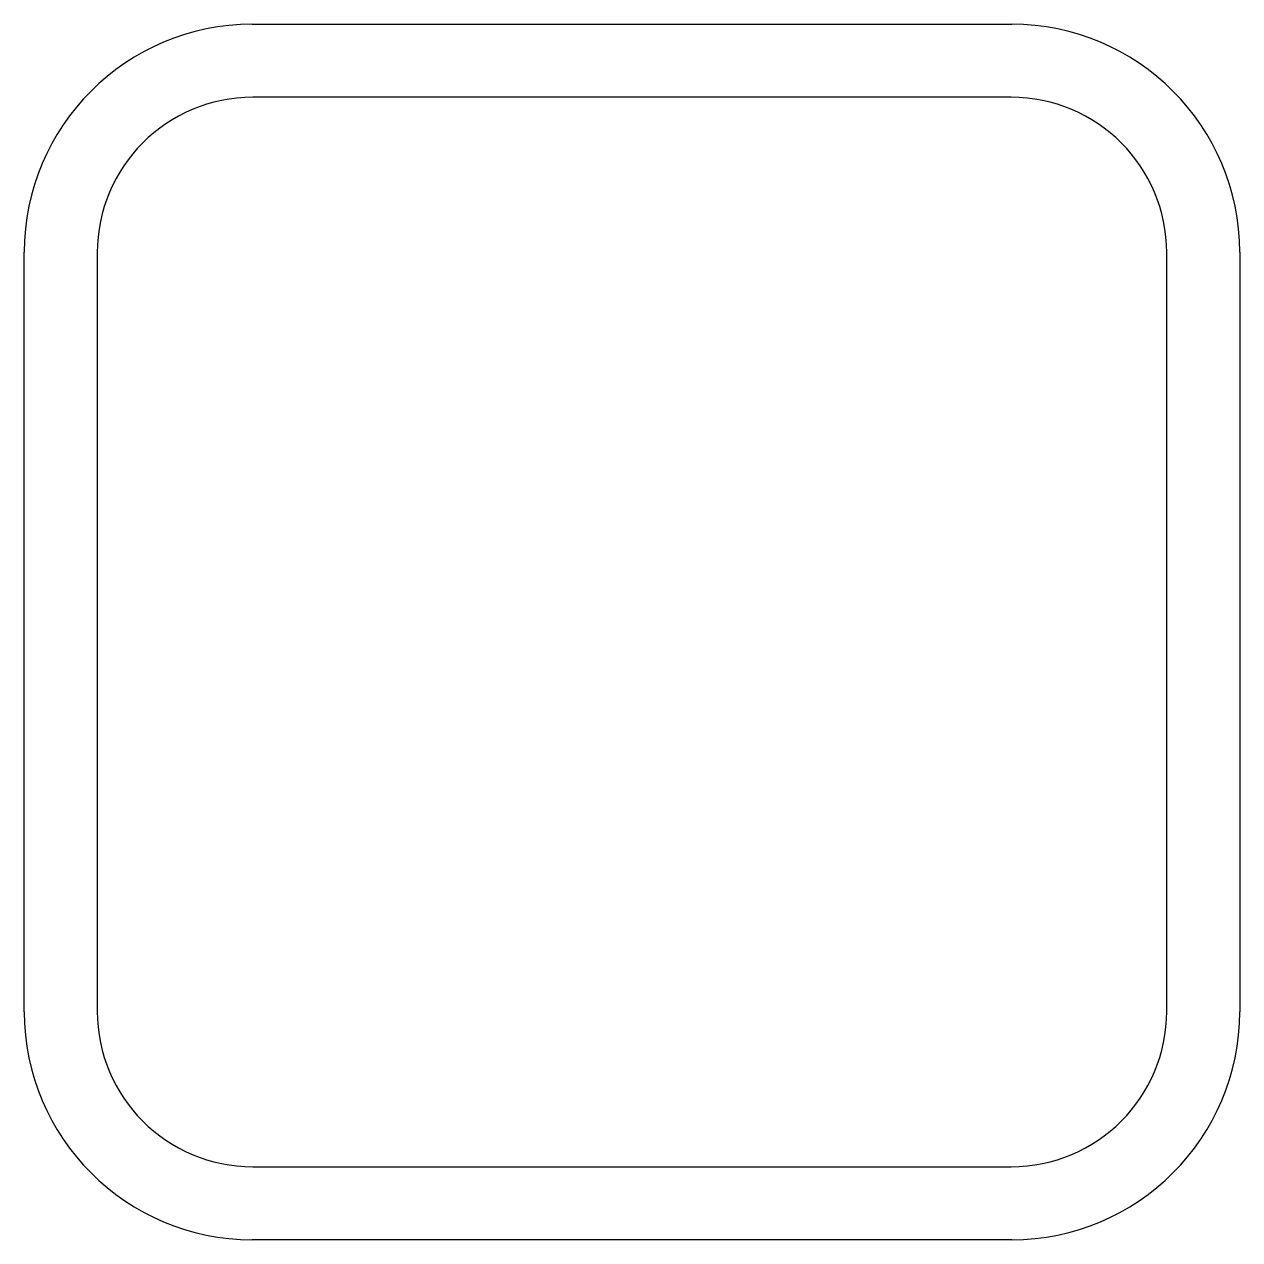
# Model space of a CAD drawing. Header units: inches. Extents: x -24.3 to 26.5, y 0 to 50.8.
import ezdxf

# ---------------------------------------------------------------- set-up
doc = ezdxf.new("R2010")
doc.units = ezdxf.units.IN
doc.header["$MEASUREMENT"] = 0

msp = doc.modelspace()

# ---------------------------------------------------------------- linework, layer by layer
at = {"color": 7}
for p, q in [((-14.738, 50.768), (17.012, 50.768)), ((16.987, 47.72), (-14.713, 47.72)), ((-24.263, 9.493), (-24.263, 41.243)), ((-21.215, 41.217), (-21.215, 9.518)), ((23.489, 9.518), (23.489, 41.217)), ((26.537, 41.243), (26.537, 9.493)), ((-14.713, 3.016), (16.987, 3.016)), ((17.012, -0.032), (-14.738, -0.032))]:
    msp.add_line(p, q, dxfattribs=at)
for centre, radius, start, end in [((-14.738, 41.243), 9.525, 90, 180), ((17.012, 41.243), 9.525, 360, 90), ((-14.713, 41.217), 6.502, 90, 180), ((16.987, 41.217), 6.502, 360, 90), ((-14.738, 9.493), 9.525, 180, 270), ((-14.713, 9.518), 6.502, 180, 270), ((16.987, 9.518), 6.502, 270, 360), ((17.012, 9.493), 9.525, 270, 0)]:
    msp.add_arc(centre, radius, start, end, dxfattribs=at)

doc.saveas('drawing.dxf')
